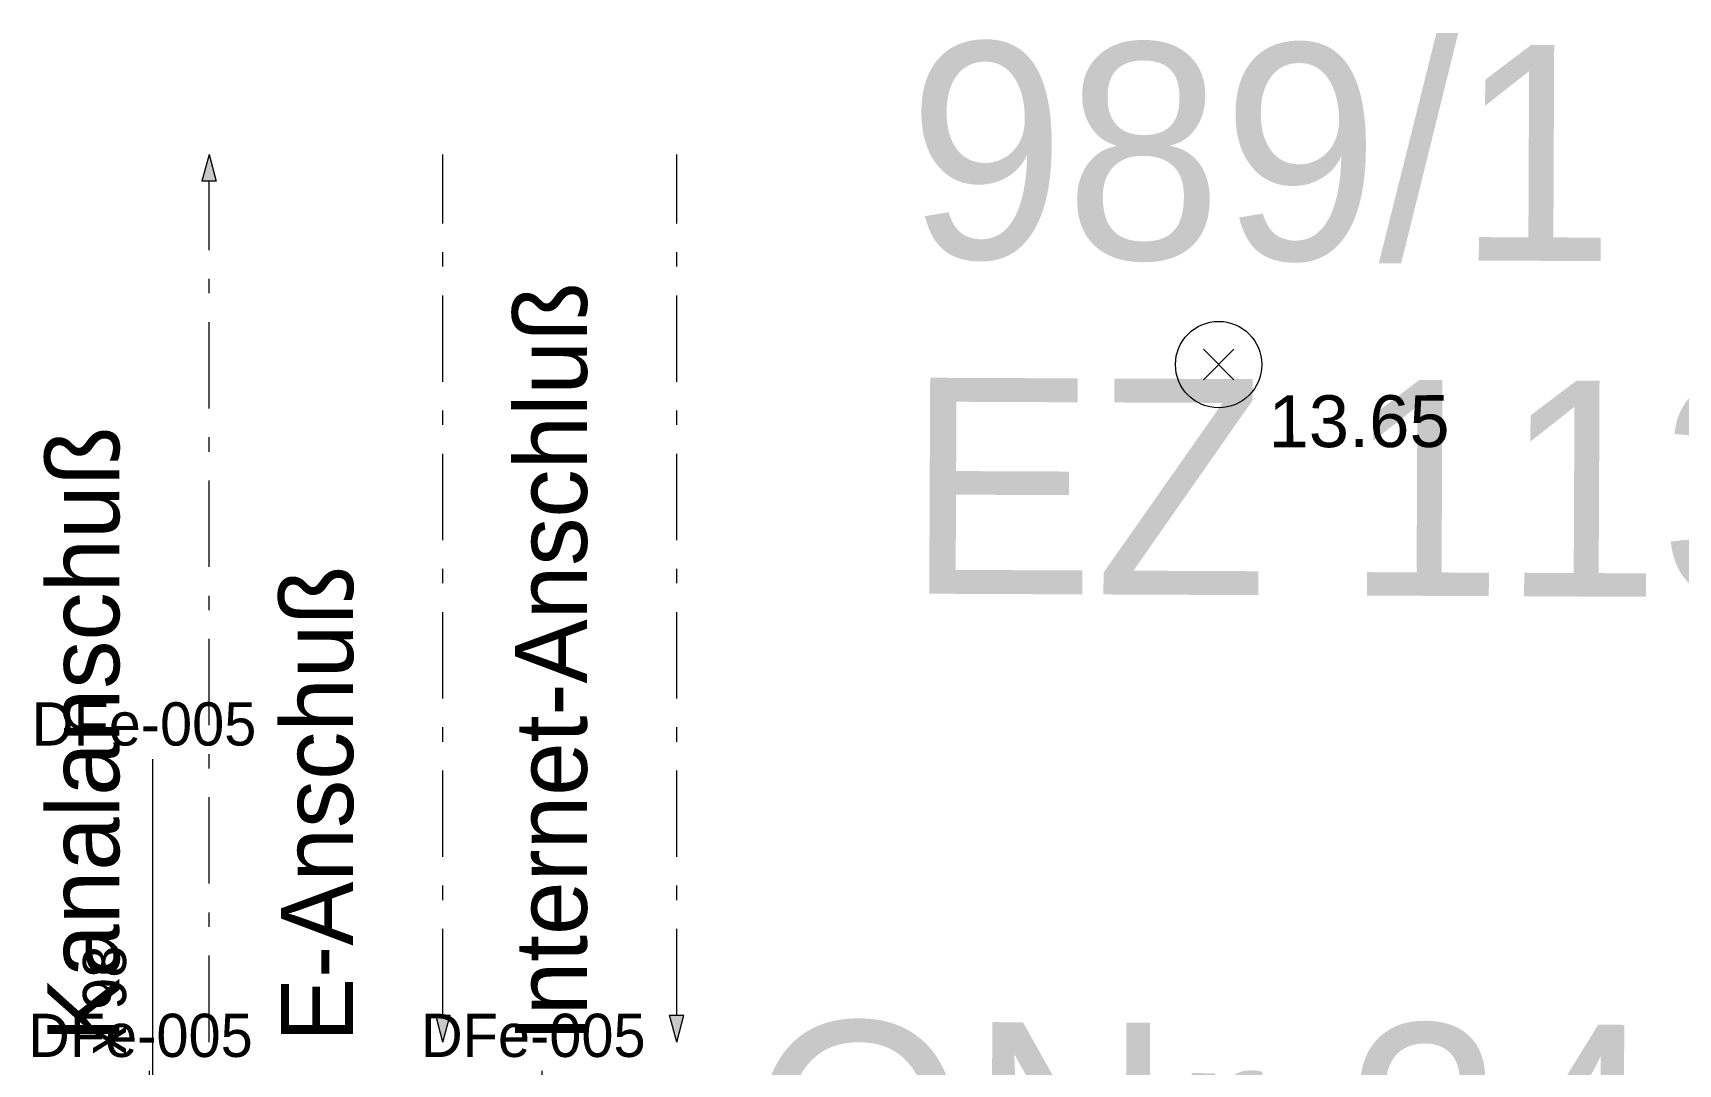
# Model space of a CAD drawing. Header units: metres. Extents: x -208 to 1512, y -277 to 123.
# Drawn here: x 825.94 to 837.37, y 1.58 to 8.74 of the extents above; entities that cross this region are included whole.
import ezdxf
from ezdxf.enums import TextEntityAlignment as Align

# ---------------------------------------------------------------- set-up
doc = ezdxf.new("R2010")
doc.units = ezdxf.units.M
doc.header["$MEASUREMENT"] = 0
doc.linetypes.add('Kanal', pattern=[1, 0.6, -0.2, 0, -0.2])
for name, color, linetype in [('325 Dachfenster', 7, 'Continuous'), ('740_WienGV_T_Einbauten', 7, 'Continuous'), ('918 Lageplan Beschriftung.x', 7, 'Continuous')]:
    doc.layers.add(name, color=color, linetype=linetype)
doc.styles.add('ERSTELLTER_STIL_3', font='arial.ttf')
doc.styles.add('ERSTELLTER_STIL_4', font='')
doc.styles.add('ERSTELLTER_STIL_5', font='arial.ttf', dxfattribs={"width": 0.936858})
doc.styles.get('ERSTELLTER_STIL_4').set_extended_font_data('Eurostile')

# ---------------------------------------------------------------- blocks, each defined once
blk = doc.blocks.new('LO000601_2AC5[1080]_5', base_point=(834.177, 6.438))
at = {"layer": '740_WienGV_T_Einbauten', "color": 252, "linetype": 'Continuous', "lineweight": 13, "true_color": 0x949494}
blk.add_circle((834.177, 6.438), 0.3, dxfattribs=at)
blk = doc.blocks.new('DEF01_4155[1461]_5', base_point=(834.177, 6.438))
at = {"layer": '740_WienGV_T_Einbauten', "color": 252, "linetype": 'Continuous', "lineweight": 13, "true_color": 0x949494}
for p, q in [((834.071, 6.544), (834.283, 6.332)), ((834.283, 6.544), (834.071, 6.331))]:
    blk.add_line(p, q, dxfattribs=at)
at = {"layer": '740_WienGV_T_Einbauten', "color": 252, "lineweight": 13, "true_color": 0x949494, "style": 'ERSTELLTER_STIL_3'}
blk.add_attdef('HOEHE', text='', height=0.36, rotation=0.086, dxfattribs=at).set_placement((834.524, 6.044), align=Align.MIDDLE_LEFT)
blk = doc.blocks.new('Linie_2_5', base_point=(828.786, 1.733))
at = {"layer": '918 Lageplan Beschriftung.x', "linetype": 'Continuous', "lineweight": 13}
blk.add_hatch(color=92, dxfattribs=at).paths.add_polyline_path([(828.786, 1.733), (828.836, 1.919), (828.736, 1.919)])
at = {"layer": '918 Lageplan Beschriftung.x', "color": 92, "linetype": 'Kanal', "lineweight": 13}
blk.add_line((828.786, 1.919), (828.786, 7.898), dxfattribs=at)
at = {"layer": '918 Lageplan Beschriftung.x', "color": 92, "linetype": 'Continuous', "lineweight": 13}
for p, q in [((828.736, 1.919), (828.836, 1.919)), ((828.786, 1.733), (828.736, 1.919)), ((828.786, 1.733), (828.836, 1.919))]:
    blk.add_line(p, q, dxfattribs=at)
blk = doc.blocks.new('Linie_3_5', base_point=(830.411, 1.733))
at = {"layer": '918 Lageplan Beschriftung.x', "linetype": 'Continuous', "lineweight": 13, "true_color": 0xff00d6}
blk.add_hatch(color=220, dxfattribs=at).paths.add_polyline_path([(830.411, 1.733), (830.461, 1.919), (830.361, 1.919)])
at = {"layer": '918 Lageplan Beschriftung.x', "color": 220, "linetype": 'Kanal', "lineweight": 13, "true_color": 0xff00d6}
blk.add_line((830.411, 1.919), (830.411, 7.898), dxfattribs=at)
at = {"layer": '918 Lageplan Beschriftung.x', "color": 220, "linetype": 'Continuous', "lineweight": 13, "true_color": 0xff00d6}
for p, q in [((830.361, 1.919), (830.461, 1.919)), ((830.411, 1.733), (830.361, 1.919)), ((830.411, 1.733), (830.461, 1.919))]:
    blk.add_line(p, q, dxfattribs=at)
blk = doc.blocks.new('Linie_4_5', base_point=(827.161, 1.733))
at = {"layer": '918 Lageplan Beschriftung.x', "linetype": 'Continuous', "lineweight": 13, "true_color": 0xb85600}
blk.add_hatch(color=32, dxfattribs=at).paths.add_polyline_path([(827.161, 7.898), (827.111, 7.711), (827.211, 7.711)])
at = {"layer": '918 Lageplan Beschriftung.x', "color": 32, "linetype": 'Continuous', "lineweight": 13, "true_color": 0xb85600}
for p, q in [((827.161, 7.898), (827.111, 7.711)), ((827.161, 7.898), (827.211, 7.711)), ((827.211, 7.711), (827.111, 7.711))]:
    blk.add_line(p, q, dxfattribs=at)
at = {"layer": '918 Lageplan Beschriftung.x', "color": 32, "linetype": 'Kanal', "lineweight": 13, "true_color": 0xb85600}
blk.add_line((827.161, 1.733), (827.161, 7.711), dxfattribs=at)
blk = doc.blocks.new('DF Marker 27[1463]_5', base_point=(826.769, -0.059))
at = {"layer": '325 Dachfenster', "color": 7, "linetype": 'Continuous', "lineweight": 13}
blk.add_line((826.769, 3.698), (826.769, -1.95), dxfattribs=at)
at = {"layer": '325 Dachfenster', "color": 7, "lineweight": 13, "insert": (825.929, 3.788), "char_height": 0.3, "attachment_point": 7, "style": 'ERSTELLTER_STIL_4'}
blk.add_mtext('\\A1;{\\pql;\\pt0;\\fEurostile|b0|i0|c0|p0;\\W1.000000;DFe-005\\fEurostile|b0|i0|c0|p0;\\W1.000000;\\fEurostile|b0|i0|c0|p0;\\W1.000000;\\fEurostile|b0|i0|c0|p0;\\W1.000000;}', dxfattribs=at)
at = {"layer": '325 Dachfenster', "color": 7, "lineweight": 13, "insert": (826.672, 0.634), "char_height": 0.3, "attachment_point": 7, "rotation": 90, "style": 'ERSTELLTER_STIL_4'}
blk.add_mtext('\\A1;{\\pql;\\pt0;\\fEurostile|b0|i0|c0|p0;\\W1.000000;78*2\\fEurostile|b0|i0|c0|p0;\\W1.000000;\\A1{\\H.66x;\\S^  ;}\\fEurostile|b0|i0|c0|p0;\\W1.000000; x 98\\fEurostile|b0|i0|c0|p0;\\W1.000000;\\A1{\\H.66x;\\S^  ;}}', dxfattribs=at)
blk = doc.blocks.new('VELUX SlopeRoofBundle[28]_5', base_point=(825.257, 0))
at = {"layer": '325 Dachfenster', "linetype": 'Continuous', "lineweight": 0}
blk.add_line((826.769, 3.698), (826.769, -1.95), dxfattribs=at)
at = {"layer": '325 Dachfenster', "color": 7, "lineweight": 13}
blk.add_blockref('DF Marker 27[1463]_5', (826.769, -0.059), dxfattribs=at)
at = {"layer": '325 Dachfenster', "linetype": 'Continuous', "lineweight": 0, "insert": (825.929, 3.788), "char_height": 0.3, "attachment_point": 7, "style": 'ERSTELLTER_STIL_4'}
blk.add_mtext('\\A1;{\\pql;\\pt0;\\fEurostile|b0|i0|c0|p0;\\C7;\\W1.000000;DFe-005\\fEurostile|b0|i0|c0|p0;\\W1.000000;\\fEurostile|b0|i0|c0|p0;\\W1.000000;\\fEurostile|b0|i0|c0|p0;\\W1.000000;}', dxfattribs=at)
at = {"layer": '325 Dachfenster', "linetype": 'Continuous', "lineweight": 0, "insert": (826.672, 0.634), "char_height": 0.3, "attachment_point": 7, "rotation": 90, "style": 'ERSTELLTER_STIL_4'}
blk.add_mtext('\\A1;{\\pql;\\pt0;\\fEurostile|b0|i0|c0|p0;\\C7;\\W1.000000;78*2\\fEurostile|b0|i0|c0|p0;\\W1.000000;\\A1{\\H.66x;\\S^  ;}\\fEurostile|b0|i0|c0|p0;\\W1.000000; x 98\\fEurostile|b0|i0|c0|p0;\\W1.000000;\\A1{\\H.66x;\\S^  ;}}', dxfattribs=at)
blk = doc.blocks.new('Dachfläche_53_5', base_point=(828.064, -0.156))
at = {"layer": '325 Dachfenster', "linetype": 'Continuous', "lineweight": 0}
blk.add_blockref('VELUX SlopeRoofBundle[28]_5', (825.257, 0), dxfattribs=at)
blk = doc.blocks.new('DF Marker 27[1469]_5', base_point=(829.474, -2.222))
at = {"layer": '325 Dachfenster', "color": 7, "linetype": 'Continuous', "lineweight": 13}
blk.add_line((829.474, 1.534), (829.474, -4.113), dxfattribs=at)
at = {"layer": '325 Dachfenster', "color": 7, "lineweight": 13, "char_height": 0.3, "attachment_point": 7, "style": 'ERSTELLTER_STIL_4'}
for s, insert in [('\\A1;{\\pql;\\pt0;\\fEurostile|b0|i0|c0|p0;\\W1.000000;DFe-005\\fEurostile|b0|i0|c0|p0;\\W1.000000;\\fEurostile|b0|i0|c0|p0;\\W1.000000;\\fEurostile|b0|i0|c0|p0;\\W1.000000;}', (828.634, 1.625)), ('\\A1;{\\pql;\\pt0;\\fEurostile|b0|i0|c0|p0;\\W1.000000;PH 115\\fEurostile|b0|i0|c0|p0;\\W1.000000;\\A1{\\H.66x;\\S^  ;}\\fEurostile|b0|i0|c0|p0;\\W1.000000;\\fEurostile|b0|i0|c0|p0;\\W1.000000;}', (828.721, -4.116))]:
    blk.add_mtext(s, dxfattribs=dict(at, insert=insert))
at = {"layer": '325 Dachfenster', "color": 7, "lineweight": 13, "insert": (829.377, -1.529), "char_height": 0.3, "attachment_point": 7, "rotation": 90, "style": 'ERSTELLTER_STIL_4'}
blk.add_mtext('\\A1;{\\pql;\\pt0;\\fEurostile|b0|i0|c0|p0;\\W1.000000;78*2\\fEurostile|b0|i0|c0|p0;\\W1.000000;\\A1{\\H.66x;\\S^  ;}\\fEurostile|b0|i0|c0|p0;\\W1.000000; x 98\\fEurostile|b0|i0|c0|p0;\\W1.000000;\\A1{\\H.66x;\\S^  ;}}', dxfattribs=at)
blk = doc.blocks.new('VELUX SlopeRoofBundle[41]_5', base_point=(825.257, 0))
at = {"layer": '325 Dachfenster', "color": 7, "lineweight": 13}
blk.add_blockref('DF Marker 27[1469]_5', (829.474, -2.222), dxfattribs=at)
at = {"layer": '325 Dachfenster', "linetype": 'Continuous', "lineweight": 0, "insert": (828.634, 1.625), "char_height": 0.3, "attachment_point": 7, "style": 'ERSTELLTER_STIL_4'}
blk.add_mtext('\\A1;{\\pql;\\pt0;\\fEurostile|b0|i0|c0|p0;\\C7;\\W1.000000;DFe-005\\fEurostile|b0|i0|c0|p0;\\W1.000000;\\fEurostile|b0|i0|c0|p0;\\W1.000000;\\fEurostile|b0|i0|c0|p0;\\W1.000000;}', dxfattribs=at)
blk = doc.blocks.new('Dachfläche_72_5', base_point=(830.804, -2.199))
at = {"layer": '325 Dachfenster', "linetype": 'Continuous', "lineweight": 0}
blk.add_blockref('VELUX SlopeRoofBundle[41]_5', (825.257, 0), dxfattribs=at)
blk = doc.blocks.new('DF Marker 27[1470]_5', base_point=(826.744, -2.222))
at = {"layer": '325 Dachfenster', "color": 7, "linetype": 'Continuous', "lineweight": 13}
blk.add_line((826.744, 1.534), (826.744, -4.113), dxfattribs=at)
at = {"layer": '325 Dachfenster', "color": 7, "lineweight": 13, "char_height": 0.3, "attachment_point": 7, "style": 'ERSTELLTER_STIL_4'}
for s, insert in [('\\A1;{\\pql;\\pt0;\\fEurostile|b0|i0|c0|p0;\\W1.000000;DFe-005\\fEurostile|b0|i0|c0|p0;\\W1.000000;\\fEurostile|b0|i0|c0|p0;\\W1.000000;\\fEurostile|b0|i0|c0|p0;\\W1.000000;}', (825.904, 1.625)), ('\\A1;{\\pql;\\pt0;\\fEurostile|b0|i0|c0|p0;\\W1.000000;PH 115\\fEurostile|b0|i0|c0|p0;\\W1.000000;\\A1{\\H.66x;\\S^  ;}\\fEurostile|b0|i0|c0|p0;\\W1.000000;\\fEurostile|b0|i0|c0|p0;\\W1.000000;}', (825.991, -4.116))]:
    blk.add_mtext(s, dxfattribs=dict(at, insert=insert))
at = {"layer": '325 Dachfenster', "color": 7, "lineweight": 13, "insert": (826.647, -1.529), "char_height": 0.3, "attachment_point": 7, "rotation": 90, "style": 'ERSTELLTER_STIL_4'}
blk.add_mtext('\\A1;{\\pql;\\pt0;\\fEurostile|b0|i0|c0|p0;\\W1.000000;78*2\\fEurostile|b0|i0|c0|p0;\\W1.000000;\\A1{\\H.66x;\\S^  ;}\\fEurostile|b0|i0|c0|p0;\\W1.000000; x 98\\fEurostile|b0|i0|c0|p0;\\W1.000000;\\A1{\\H.66x;\\S^  ;}}', dxfattribs=at)
blk = doc.blocks.new('VELUX SlopeRoofBundle[42]_5', base_point=(825.257, 0))
at = {"layer": '325 Dachfenster', "color": 7, "lineweight": 13}
blk.add_blockref('DF Marker 27[1470]_5', (826.744, -2.222), dxfattribs=at)
at = {"layer": '325 Dachfenster', "linetype": 'Continuous', "lineweight": 0, "insert": (825.904, 1.625), "char_height": 0.3, "attachment_point": 7, "style": 'ERSTELLTER_STIL_4'}
blk.add_mtext('\\A1;{\\pql;\\pt0;\\fEurostile|b0|i0|c0|p0;\\C7;\\W1.000000;DFe-005\\fEurostile|b0|i0|c0|p0;\\W1.000000;\\fEurostile|b0|i0|c0|p0;\\W1.000000;\\fEurostile|b0|i0|c0|p0;\\W1.000000;}', dxfattribs=at)
blk = doc.blocks.new('Dachfläche_73_5', base_point=(828.074, -2.199))
at = {"layer": '325 Dachfenster', "linetype": 'Continuous', "lineweight": 0}
blk.add_blockref('VELUX SlopeRoofBundle[42]_5', (825.257, 0), dxfattribs=at)

msp = doc.modelspace()

# ---------------------------------------------------------------- block references
at = {"layer": '740_WienGV_T_Einbauten', "color": 72, "linetype": 'Continuous', "lineweight": 13, "true_color": 0x69e600}
msp.add_blockref('LO000601_2AC5[1080]_5', (834.177, 6.438), dxfattribs=at)
at = {"layer": '740_WienGV_T_Einbauten', "color": 252, "linetype": 'Continuous', "lineweight": 13, "true_color": 0x949494}
msp.add_blockref('DEF01_4155[1461]_5', (834.177, 6.438), dxfattribs=at).add_auto_attribs({'HOEHE': '13.65'})
at = {"layer": '918 Lageplan Beschriftung.x', "color": 32, "linetype": 'Kanal', "lineweight": 13, "true_color": 0xb85600}
msp.add_blockref('Linie_4_5', (827.161, 1.733), dxfattribs=at)
at = {"layer": '918 Lageplan Beschriftung.x', "color": 92, "linetype": 'Kanal', "lineweight": 13}
msp.add_blockref('Linie_2_5', (828.786, 1.733), dxfattribs=at)
at = {"layer": '918 Lageplan Beschriftung.x', "color": 220, "linetype": 'Kanal', "lineweight": 13, "true_color": 0xff00d6}
msp.add_blockref('Linie_3_5', (830.411, 1.733), dxfattribs=at)

# ---------------------------------------------------------------- texts
at = {"layer": '918 Lageplan Beschriftung.x', "color": 96, "linetype": 'Continuous', "lineweight": 13, "true_color": 0x007e00, "insert": (832.005, 4.826), "char_height": 1.5, "attachment_point": 7, "rotation": 359.7546, "line_spacing_factor": 0.931904, "style": 'ERSTELLTER_STIL_5'}
msp.add_mtext('\\A1;{\\pql;\\fArial|b0|i0|c0|p0;\\W0.936858;989/1\\P\\pql;\\fArial|b0|i0|c0|p0;\\W0.936858;EZ \\fArial|b0|i0|c0|p0;\\W0.936858;1130}', dxfattribs=at)
at = {"layer": '918 Lageplan Beschriftung.x', "color": 220, "linetype": 'Continuous', "lineweight": 13, "true_color": 0xff00d6, "insert": (829.287, 1.733), "char_height": 0.5, "attachment_point": 1, "rotation": 90, "style": 'ERSTELLTER_STIL_4'}
msp.add_mtext('\\A1;{\\pql;\\fEurostile|b0|i0|c0|p0;\\W1.000000;Internet-Anschluß}', dxfattribs=at)
at = {"layer": '918 Lageplan Beschriftung.x', "color": 32, "linetype": 'Continuous', "lineweight": 13, "true_color": 0xb85600, "insert": (826.037, 1.733), "char_height": 0.5, "attachment_point": 1, "rotation": 90, "style": 'ERSTELLTER_STIL_4'}
msp.add_mtext('\\A1;{\\pql;\\fEurostile|b0|i0|c0|p0;\\W1.000000;Kanalanschuß}', dxfattribs=at)
at = {"layer": '918 Lageplan Beschriftung.x', "color": 92, "linetype": 'Continuous', "lineweight": 13, "insert": (827.662, 1.733), "char_height": 0.5, "attachment_point": 1, "rotation": 90, "style": 'ERSTELLTER_STIL_4'}
msp.add_mtext('\\A1;{\\pql;\\fEurostile|b0|i0|c0|p0;\\W1.000000;E-Anschuß}', dxfattribs=at)
at = {"layer": '918 Lageplan Beschriftung.x', "color": 5, "linetype": 'Continuous', "lineweight": 0, "insert": (830.91, 0.357), "char_height": 1.5, "attachment_point": 7, "rotation": 359.7546, "style": 'ERSTELLTER_STIL_5'}
msp.add_mtext('\\A1;{\\pql;\\fArial|b0|i0|c0|p0;\\W0.936858;ONr \\fArial|b0|i0|c0|p0;\\W0.936858;24}', dxfattribs=at)

# ---------------------------------------------------------------- next in the draw order: block references
at = {"layer": '325 Dachfenster', "color": 7, "linetype": 'Continuous', "lineweight": 13, "true_color": 0xf4f4f4}
for name, p in [('Dachfläche_53_5', (828.064, -0.156)), ('Dachfläche_72_5', (830.804, -2.199))]:
    msp.add_blockref(name, p, dxfattribs=at)

# ---------------------------------------------------------------- next in the draw order: block references
msp.add_blockref('Dachfläche_73_5', (828.074, -2.199), dxfattribs=at)

doc.saveas('drawing.dxf')
